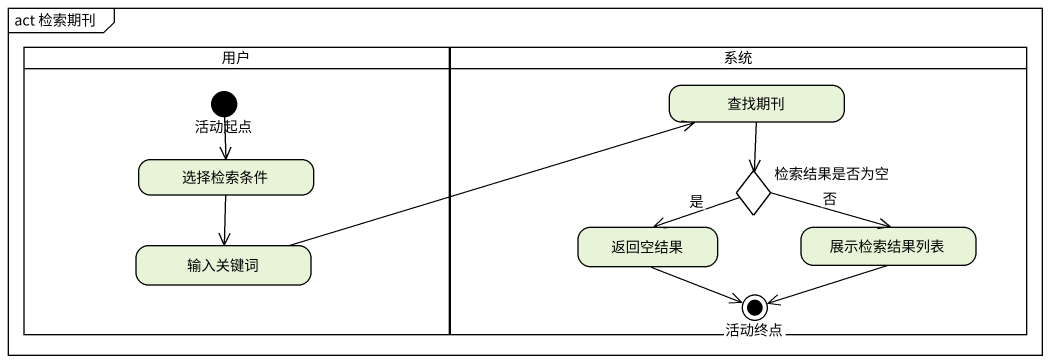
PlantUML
@startuml
mainframe act 检索期刊
hide empty description
state 用户 <<partition>> {
  state 活动起点 <<start>>
  state 选择检索条件
  state 输入关键词
}
state 系统 <<partition>> {
  state 查找期刊
  state 检索结果是否为空 <<choice>>
  state 返回空结果
  state 展示检索结果列表
  state 活动终点 <<end>>
}
活动起点 --> 选择检索条件
查找期刊 --> 检索结果是否为空
选择检索条件 --> 输入关键词
检索结果是否为空 -left-> 返回空结果 : 是
检索结果是否为空 -right-> 展示检索结果列表 : 否
输入关键词 -right-> 查找期刊
返回空结果 -right-> 活动终点
展示检索结果列表 -left-> 活动终点
@enduml
